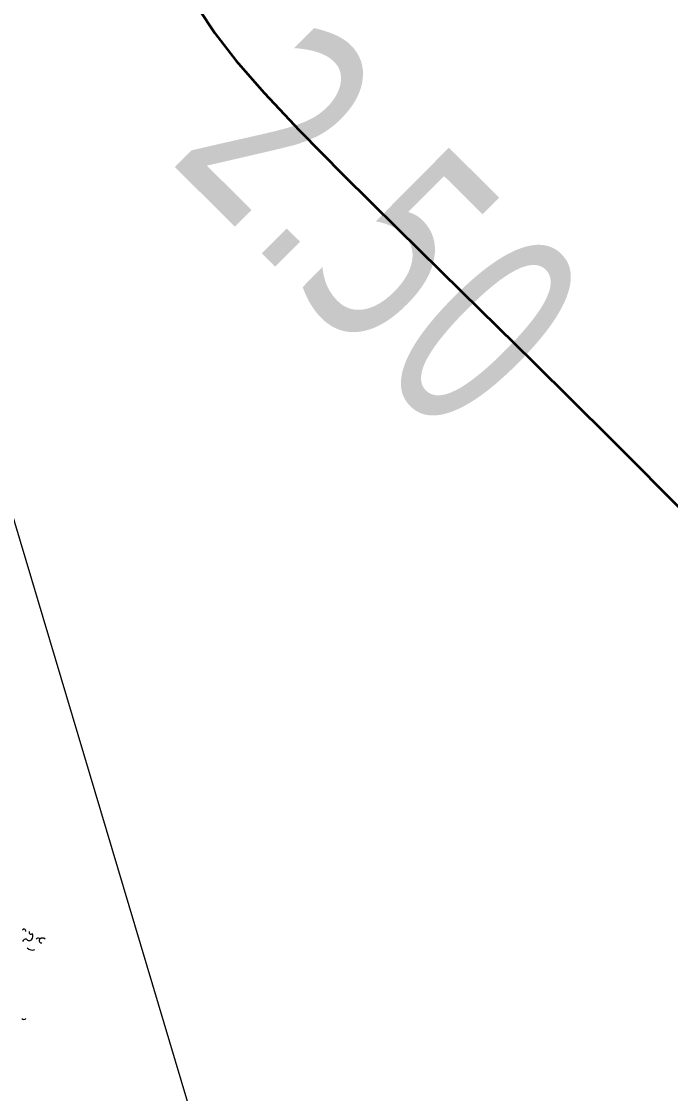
# Model space of a CAD drawing. Header units: millimetres. Extents: x 563604 to 809435, y 2337 to 1331933.
# Drawn here: x 740466 to 743607, y 1243788 to 1248977 of the extents above; entities that cross this region are included whole.
import ezdxf

# ---------------------------------------------------------------- set-up
doc = ezdxf.new("R2010")
doc.units = ezdxf.units.MM
for name, color, linetype, lineweight in [('A-ANNO-DIMS', 211, 'Continuous', 9), ('A-ANNO-DIMS-340', 211, 'Continuous', 9), ('DM CAI-1', 9, 'Continuous', 35), ('ks_caytram-1', 253, 'Continuous', 9), ('MEP DUONG NHUA-1', 253, 'Continuous', 9), ('NCD', 7, 'Continuous', 9), ('NCV_TKCS_HIEN TRANG_251226_dwg-1', 253, 'Continuous', 9)]:
    doc.layers.add(name, color=color, linetype=linetype, lineweight=lineweight)
doc.styles.add('Arial_2', font='arial_0.ttf', dxfattribs={"width": 0.9, "height": 1360})
doc.styles.add('Tahoma', font='tahoma_0.ttf', dxfattribs={"width": 0.75, "height": 1000.213374})
doc.dimstyles.new('1_Dim_chi_tiet_khu_đất_1', dxfattribs={"dimscale": 304.8, "dimtxt": 1387.552784, "dimasz": 1.338583, "dimexe": 1.115486, "dimexo": 0.0625, "dimgap": 0.111549, "dimtad": 1, "dimdec": 0, "dimrnd": 5, "dimzin": 0, "dimdsep": 46, "dimtxsty": 'Arial_2', "dimblk1": 'OBLIQUE', "dimblk2": 'OBLIQUE', "dimsah": 1, "dimcen": 0.09, "dimdle": 1.115486, "dimazin": 0, "dimtfac": 1, "dimtdec": 4, "dimtix": 1, "dimtmove": 0, "dimatfit": 3, "dimfxl": 3.346457, "dimfxlon": 1, "dimtvp": 1, "dimtolj": 1, "dimtzin": 0, "dimarcsym": 2})

# ---------------------------------------------------------------- blocks, each defined once
blk = doc.blocks.new('NCV_TKCS_HIEN TRANG_251226_dwg_CX-2645538-TỔNG THỂ_HIỆN TRẠNG KHU ĐẤT')
at = {"layer": 'ks_caytram-1'}
for centre, radius, start, end in [((725161.8, 1294430.7), 8.84, 344.9871, 158.4102), ((725195.5, 1294423.8), 9.07, 157.3021, 323.4781), ((725177.2, 1294406.8), 28.1, 318.8791, 24.5371), ((725173.2, 1294370.9), 20.7, 88.3908, 152.812), ((725187.3, 1294399.4), 15.7, 210.0541, 314.6851), ((725229.9, 1294385.9), 10.3, 51.3851, 153.0747), ((725246.7, 1294383.9), 11.3, 136.3381, 279.7271), ((725251.4, 1294375.7), 20.5, 51.4441, 128.8265), ((725202.6, 1294373.5), 35.1, 223.8351, 289.1811), ((725161.3, 1294013.6), 11.8, 211.7701, 328.5001)]:
    blk.add_arc(centre, radius, start, end, dxfattribs=at)
blk = doc.blocks.new('NCV_TKCS_HIEN TRANG_251226_dwg-1595164-TỔNG THỂ_HIỆN TRẠNG KHU ĐẤT')
at = {"layer": 'DM CAI-1', "flags": 128}
blk.add_lwpolyline([(741322.6, 1249039.3), (741401, 1248919), (741504.9, 1248785.4), (741639.7, 1248631.3), (741811, 1248449.4), (742024.3, 1248232.7), (742285.2, 1247973.9), (742595.6, 1247669.1), (742944.2, 1247326.8), (743315.9, 1246958.8), (743695.6, 1246577.1)], dxfattribs=at)
at = {"layer": 'MEP DUONG NHUA-1', "flags": 128}
blk.add_lwpolyline([(716231.5, 1321591.7), (717133.5, 1319975.5), (720696.1, 1309813.7), (723366.6, 1301357.1), (725670.4, 1294397), (733749.3, 1266649), (735367.7, 1261954.8), (739458.1, 1249812.8), (743658, 1235750.6), (749920.1, 1214169.6), (754437.4, 1199109), (756928.6, 1191184.1), (760666.8, 1178214.1), (762672.6, 1171661.4), (768012.8, 1151455.6)], dxfattribs=at)
blk.add_blockref('NCV_TKCS_HIEN TRANG_251226_dwg_CX-2645538-TỔNG THỂ_HIỆN TRẠNG KHU ĐẤT', (15316.7, -49856.1))
at = {"layer": 'NCD', "insert": (742566.2, 1248333.5), "char_height": 1000.21, "width": 2355.813, "attachment_point": 2, "rotation": 315.2266, "line_spacing_factor": 0.994306, "style": 'Tahoma'}
blk.add_mtext('2.50', dxfattribs=at)
blk = doc.blocks.new('DIMBLOCK1-TỔNG THỂ_HIỆN TRẠNG KHU ĐẤT')
at = {"layer": 'A-ANNO-DIMS-340'}
for p, q in [((741408.5, 1206190.7), (721160, 1273417.7)), ((720281.4, 1272798), (721583.6, 1273190.2)), ((721258.1, 1273092.1), (720281.4, 1272798)), ((740333.8, 1206222.1), (741636, 1206614.3)), ((741310.4, 1206516.3), (740333.8, 1206222.1))]:
    blk.add_line(p, q, dxfattribs=at)
at = {"layer": 'A-ANNO-DIMS-340', "lineweight": 25}
for p, q in [((721258.1, 1273092.1), (721003.9, 1273228.6)), ((721258.1, 1273092.1), (721512.3, 1272955.6)), ((741310.4, 1206516.3), (741056.3, 1206652.8)), ((741310.4, 1206516.3), (741564.6, 1206379.8))]:
    blk.add_line(p, q, dxfattribs=at)
at = {"layer": 'A-ANNO-DIMS-340', "color": 0, "insert": (732330.2, 1242571.6), "char_height": 1360, "width": 5635.599, "attachment_point": 1, "rotation": 286.7621, "line_spacing_factor": 0.941778, "style": 'Arial_2'}
blk.add_mtext('69530', dxfattribs=at)
blk = doc.blocks.new('_Oblique')
at = {"color": 0, "linetype": 'ByBlock', "lineweight": -2}
blk.add_line((-0.5, -0.5), (0.5, 0.5), dxfattribs=at)

msp = doc.modelspace()

# ---------------------------------------------------------------- block references
at = {"layer": 'NCV_TKCS_HIEN TRANG_251226_dwg-1'}
msp.add_blockref('NCV_TKCS_HIEN TRANG_251226_dwg-1595164-TỔNG THỂ_HIỆN TRẠNG KHU ĐẤT', (0, 0), dxfattribs=at)

# ---------------------------------------------------------------- dimensions: what is measured, and where the dimension line sits
at = {"layer": 'A-ANNO-DIMS'}
dim = msp.add_linear_dim(base=(721258.1, 1273092.1), p1=(740333.8, 1206222.1), p2=(720281.4, 1272798), angle=286.7621, dimstyle='1_Dim_chi_tiet_khu_đất_1', override={"dimpost": '<>', "dimfxl": 69530.142663}, dxfattribs=at)
dim.commit()
dim.dimension.update_dxf_attribs({"geometry": 'DIMBLOCK1-TỔNG THỂ_HIỆN TRẠNG KHU ĐẤT', "text_midpoint": (731982.1, 1240014.4)})

doc.saveas('drawing.dxf')
